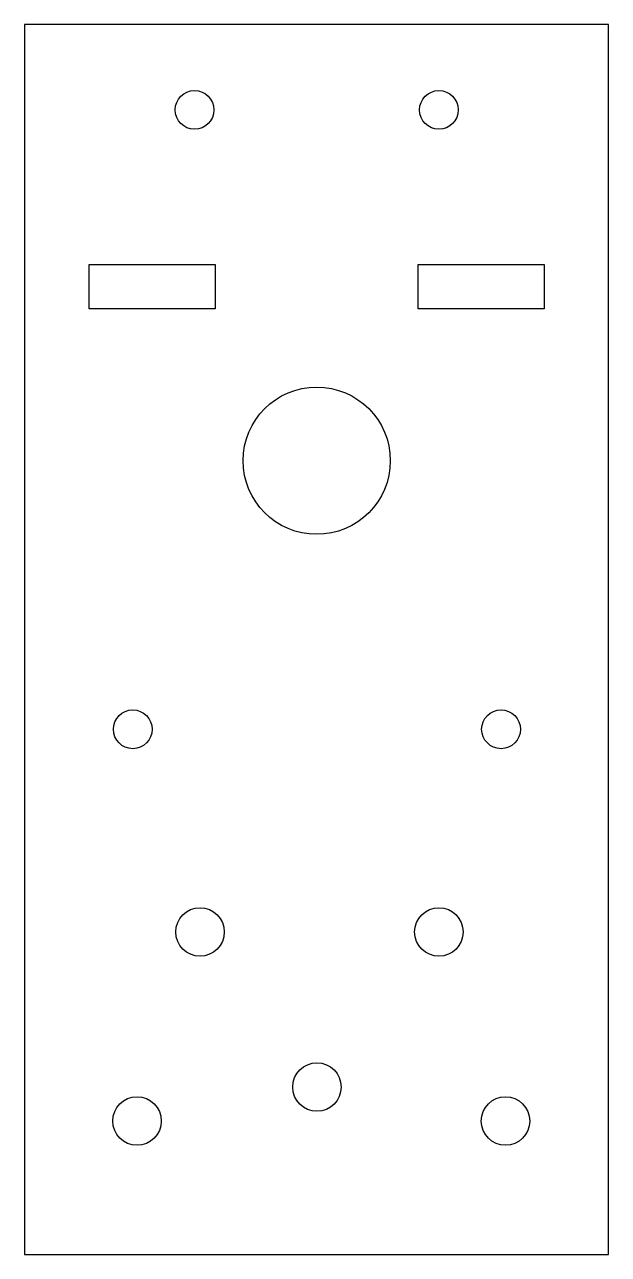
# Model space of a CAD drawing. Header units: millimetres. Extents: x -30 to 30, y 67 to 194.
import ezdxf

# ---------------------------------------------------------------- set-up
doc = ezdxf.new("R2010")
doc.units = ezdxf.units.MM

msp = doc.modelspace()

# ---------------------------------------------------------------- linework, layer by layer
for points in [[(-30.15, 67.13), (30.06, 67.13), (30.06, 193.93), (-30.15, 193.93)], [(-23.48, 169.19), (-10.48, 169.19), (-10.48, 164.63), (-23.48, 164.63)], [(23.45, 169.19), (23.45, 164.63), (10.45, 164.63), (10.45, 169.19)]]:
    msp.add_lwpolyline(points, close=True)
for centre, radius in [((-12.62, 185.13), 2), ((12.58, 185.13), 2), ((-0.02, 148.96), 7.59), ((-18.99, 121.27), 2), ((18.99, 121.27), 2), ((-12.05, 100.37), 2.5), ((12.58, 100.37), 2.5), ((0, 84.38), 2.5), ((-18.55, 80.88), 2.5), ((19.45, 80.88), 2.5)]:
    msp.add_circle(centre, radius)

doc.saveas('drawing.dxf')
